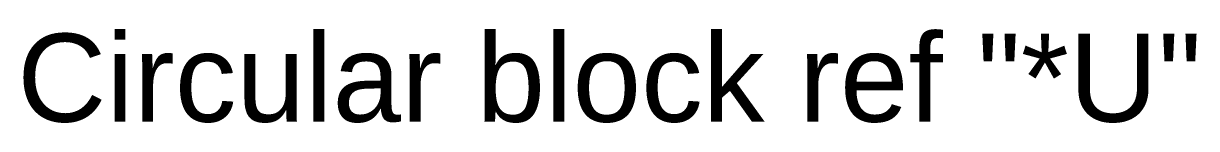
# Model space of a CAD drawing. Extents: x 71 to 2424299, y -14 to 1061502.
# Drawn here: x 71 to 13352, y -14 to 1053 of the extents above; entities that cross this region are included whole.
import ezdxf

# ---------------------------------------------------------------- set-up
doc = ezdxf.new("R2010")
doc.units = 0
doc.header["$LTSCALE"] = 1000
doc.header["$MEASUREMENT"] = 0
doc.layers.add('CDC.10.HATCH', color=9, linetype='CONTINUOUS')
doc.styles.add('ARIAL', font='arial.ttf', dxfattribs={"width": 0.8})

# ---------------------------------------------------------------- blocks, each defined once
blk = doc.blocks.new('*U2059')
at = {"layer": 'CDC.10.HATCH', "style": 'ARIAL'}
blk.add_text('Circular block ref "*U"', height=1000, dxfattribs=at).set_placement((0, 0))
blk = doc.blocks.new('*U2060')
at = {"layer": 'CDC.10.HATCH', "style": 'ARIAL'}
blk.add_text('Circular block ref "*U"', height=1000, dxfattribs=at).set_placement((0, 0))
blk = doc.blocks.new('*U2061')
at = {"layer": 'CDC.10.HATCH', "style": 'ARIAL'}
blk.add_text('Circular block ref "*U"', height=1000, dxfattribs=at).set_placement((0, 0))
blk = doc.blocks.new('*U2062')
at = {"layer": 'CDC.10.HATCH', "style": 'ARIAL'}
blk.add_text('Circular block ref "*U"', height=1000, dxfattribs=at).set_placement((0, 0))
blk = doc.blocks.new('*U2063')
at = {"layer": 'CDC.10.HATCH', "style": 'ARIAL'}
blk.add_text('Circular block ref "*U"', height=1000, dxfattribs=at).set_placement((0, 0))
blk = doc.blocks.new('*U2064')
at = {"layer": 'CDC.10.HATCH', "style": 'ARIAL'}
blk.add_text('Circular block ref "*U"', height=1000, dxfattribs=at).set_placement((0, 0))
blk = doc.blocks.new('*U2065')
at = {"layer": 'CDC.10.HATCH', "style": 'ARIAL'}
blk.add_text('Circular block ref "*U"', height=1000, dxfattribs=at).set_placement((0, 0))
blk = doc.blocks.new('*U2066')
at = {"layer": 'CDC.10.HATCH', "style": 'ARIAL'}
blk.add_text('Circular block ref "*U"', height=1000, dxfattribs=at).set_placement((0, 0))

msp = doc.modelspace()

# ---------------------------------------------------------------- block references
at = {"layer": 'CDC.10.HATCH'}
for name in ['*U2059', '*U2060', '*U2061', '*U2062', '*U2063', '*U2064', '*U2065', '*U2066']:
    msp.add_blockref(name, (0, 0), dxfattribs=at)

doc.saveas('drawing.dxf')
